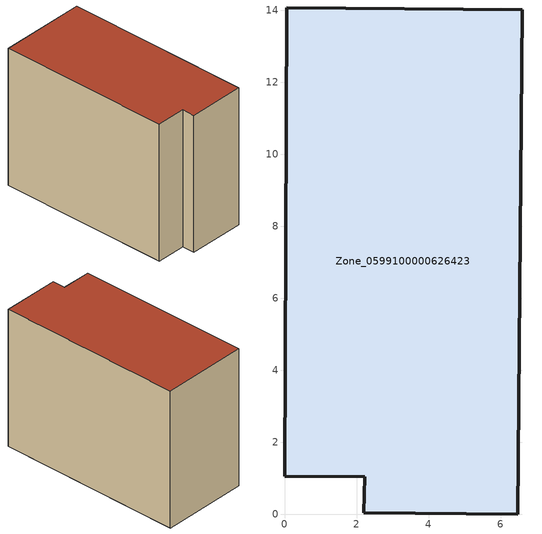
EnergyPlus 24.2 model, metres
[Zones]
Zone_0599100000626423
 floor ground (C_G): 0.06,14.06 6.6,14.01 6.48,0 2.2,0.04 2.22,1.03 0,1.05 z0
 wall outside (C_F): 6.6,14.01 0.06,14.06 0,1.05 2.22,1.03 2.2,0.04 6.48,0 6.6,14.01 z0:10.59
 roof outside (C_R): 6.48,0 6.6,14.01 0.06,14.06 0,1.05 2.22,1.03 2.2,0.04 z10.59
[BUILDING]
Pand.0599100000626423: North Axis=0; Terrain=City; Loads Convergence Tolerance Value=0.04; Temperature Convergence Tolerance Value=0.4; Solar Distribution=FullExterior; Maximum Number of Warmup Days=25; Minimum Number of Warmup Days=1
[Site:Location]
Rotterdam.The.Hague.AP_ZH_NLD Design_Conditions: Latitude=51.96; Longitude=4.45; Time Zone=1; Elevation=-4.5
[SITE:GROUNDTEMPERATURE:BUILDINGSURFACE]
18, 18, 18, 18, 18, 18, 18, 18, 18, 18, 18, 18
[MATERIAL] Thermal Absorptance=0.9; Solar Absorptance=0.7; Visible Absorptance=0.7
Name | Roughness | Thickness | Conductivity | Density | Specific Heat
G.TI.1946 | MediumSmooth | 0.15 | 1 | 540 | 1210
F.TI.1946 | Rough | 0.3 | 0.857143 | 1920 | 840
R.TI.1946 | MediumRough | 0.2 | 0.1 | 1500 | 1000
[CONSTRUCTION]
C_G: G.TI.1946
C_F: F.TI.1946
C_R: R.TI.1946
[ZONE]
Zone_0599100000626423: Type=1; Multiplier=1; Ceiling Height=Autocalculate; Volume=Autocalculate; Floor Area=autocalculate; Part of Total Floor Area=Yes
[ZONEINFILTRATION:DESIGNFLOWRATE]
Infil_Zone_0599100000626423: Zone or ZoneList or Space or SpaceList=Zone_0599100000626423; Schedule=AlwaysOn; Design Flow Rate Calculation Method=Flow/Area; Flow Rate per Floor Area=0.003; Constant Term Coefficient=1; Temperature Term Coefficient=0; Velocity Term Coefficient=0; Velocity Squared Term Coefficient=0
[HVACTEMPLATE:ZONE:IDEALLOADSAIRSYSTEM]
Zone_0599100000626423: Maximum Heating Supply Air Temperature=50; Minimum Cooling Supply Air Temperature=13; Maximum Heating Supply Air Humidity Ratio=0.0156; Minimum Cooling Supply Air Humidity Ratio=0.0077; Heating Limit=NoLimit; Cooling Limit=NoLimit; Dehumidification Control Type=ConstantSensibleHeatRatio; Cooling Sensible Heat Ratio=0.7; Dehumidification Setpoint=60; Humidification Control Type=None; Humidification Setpoint=30; Outdoor Air Method=None; Outdoor Air Flow Rate per Person=0.00944; Outdoor Air Flow Rate per Zone Floor Area=0; Outdoor Air Flow Rate per Zone=0; Demand Controlled Ventilation Type=None; Outdoor Air Economizer Type=NoEconomizer; Heat Recovery Type=None; Sensible Heat Recovery Effectiveness=0.7; Latent Heat Recovery Effectiveness=0.65
[ZONECONTROL:THERMOSTAT]
ThermostatControl_Zone_0599100000626423: Zone or ZoneList=Zone_0599100000626423; Control Type Schedule=DualSetpointControlType; Control 1=Thermostat_Zone_0599100000626423; Temperature Difference Between Cutout And Setpoint=0
[THERMOSTATSETPOINT:DUALSETPOINT]
Thermostat_Zone_0599100000626423: Heating Setpoint Temperature Schedule=HeatingSetpoint_Zone_0599100000626423; Cooling Setpoint Temperature Schedule=CoolingSetpoint_Zone_0599100000626423
[SCHEDULE:COMPACT]
HeatingSetpoint_Zone_0599100000626423: Through: 12/31, For: AllDays, Until: 24:00, 21
CoolingSetpoint_Zone_0599100000626423: Through: 12/31, For: AllDays, Until: 24:00, 24
DualSetpointControlType: Through: 12/31, For: AllDays, Until: 24:00, 4
AlwaysOn: Through: 12/31, For: AllDays, Until: 24:00, 1
